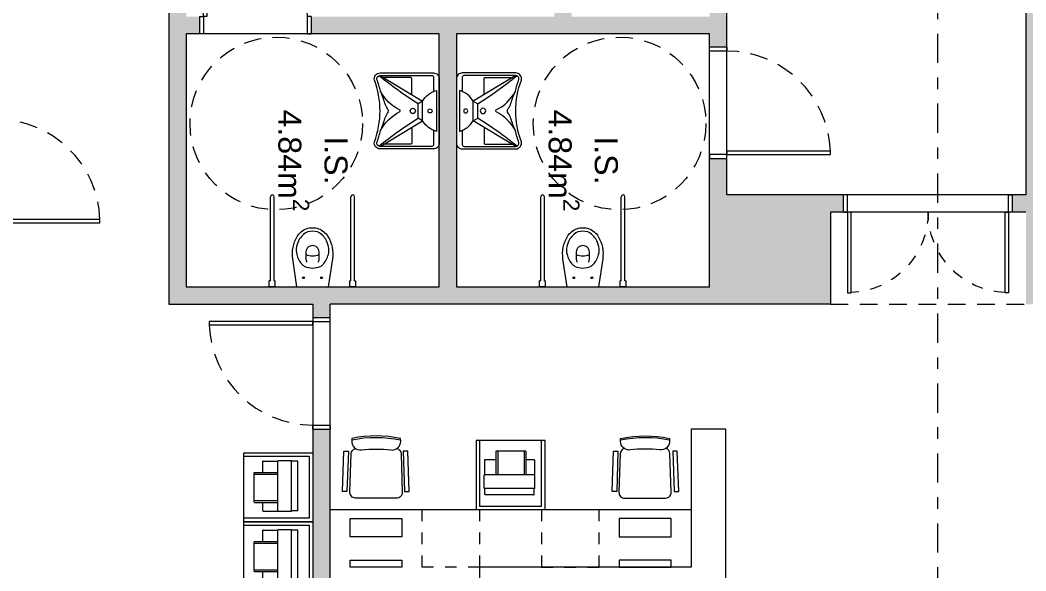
# Model space of a CAD drawing. Header units: metres. Extents: x 83 to 133, y -243 to -94.
# Drawn here: x 100.09 to 108.83, y -124.47 to -119.68 of the extents above; entities that cross this region are included whole.
import ezdxf

# ---------------------------------------------------------------- set-up
doc = ezdxf.new("R2010")
doc.units = ezdxf.units.M
for name, pattern in [('1317 PL Galeria Tectos _100_G_Exe$0$PROJECCAO', [0.225, 0.15, -0.075]), ('ACAD_ISO07W100', [3, 0, -3]), ('DASHDOT', [25.4, 12.7, -6.35, 0, -6.35]), ('HIDDEN', [2.325005, 1.550003, -0.775002]), ('HIDDEN2', [4.7625, 3.175, -1.5875])]:
    doc.linetypes.add(name, pattern=pattern)
doc.layers.get('0').update_dxf_attribs({"lineweight": 5})
for name, color, linetype, lineweight in [('ARQ Sanitários', 21, 'Continuous', 5), ('ARQ_Carpintarias', 6, 'Continuous', 5), ('ARQ_Legendas Auto', 41, 'Continuous', 5), ('ARQ_Mobiliario', 21, 'Continuous', 5), ('ARQ_Mobiliario GTS', 21, 'Continuous', 5), ('ARQ_Pladur', 1, 'Continuous', 5), ('ARQ_Tramas Pladur', 253, 'Continuous', 5), ('ARQ_Vista', 8, 'Continuous', 5), ('FOLHA', 15, 'Continuous', 5), ('PLADUR', 1, 'Continuous', 5), ('VISTA', 8, 'Continuous', 5)]:
    doc.layers.add(name, color=color, linetype=linetype, lineweight=lineweight)
doc.styles.get("Standard").update_dxf_attribs({"font": 'arial.ttf'})

# ---------------------------------------------------------------- blocks, each defined once
blk = doc.blocks.new('Arq Porta 90-flat98')
at = {"color": 0}
for points in [[(0, -0.15), (-0.9, -0.15), (-0.9, -0.18), (0, -0.18), (0, -0.15)], [(0, -0.15), (0.15, -0.15), (0.15, -0.115)], [(0, -0.115), (0, -0.15)], [(0, -1.05), (0.15, -1.05), (0.15, -1.085)], [(0, -1.085), (0, -1.05)]]:
    blk.add_lwpolyline(points, dxfattribs=at)
at = {"layer": 'ARQ_Pladur', "linetype": 'Continuous'}
for p, q in [((0, -0.115), (0.15, -0.115)), ((0, -1.085), (0.15, -1.085))]:
    blk.add_line(p, q, dxfattribs=at)
at = {"layer": 'ARQ_Vista', "linetype": 'HIDDEN', "ltscale": 0.1}
blk.add_arc((0.0004, -0.1491), 0.9009, 181.96589, 269.97616, dxfattribs=at)
blk = doc.blocks.new('Porta1400')
at = {"color": 0}
for points in [[(-0.7, 0.15), (-0.7, 0.85), (-0.67, 0.85), (-0.67, 0.15), (-0.7, 0.15)], [(0.7, 0.15), (0.7, 0.85), (0.67, 0.85), (0.67, 0.15), (0.7, 0.15)], [(-0.7, 0.15), (-0.7, 0), (-0.735, 0)], [(-0.735, 0.15), (-0.7, 0.15)], [(0.7, 0.15), (0.7, 0), (0.735, 0)], [(0.735, 0.15), (0.7, 0.15)]]:
    blk.add_lwpolyline(points, dxfattribs=at)
at = {"layer": 'ARQ_Pladur', "linetype": 'Continuous'}
for p, q in [((-0.735, 0.15), (-0.735, 0)), ((0.735, 0.15), (0.735, 0))]:
    blk.add_line(p, q, dxfattribs=at)
at = {"layer": 'VISTA', "linetype": 'HIDDEN2', "ltscale": 0.03}
for centre, start, end in [((-0.7, 0.15), 0, 87.54371), ((0.7, 0.15), 92.45629, 180)]:
    blk.add_arc(centre, 0.7, start, end, dxfattribs=at)
blk = doc.blocks.new('Sanit Lavatório def 1-flat6')
at = {"color": 0}
blk.add_line((0, 0.29), (0, 0.85), dxfattribs=at)
for points in [[(0, 0.85, -0.414214), (0.05, 0.9), (0.515, 0.9, -0.487295), (0.5635, 0.838, 0.181108), (0.5635, 0.302, -0.487295), (0.515, 0.24), (0.05, 0.24, -0.414214), (0, 0.29)], [(0.05, 0.7387), (0.05, 0.863, -0.414214), (0.065, 0.878), (0.515, 0.878, -0.475422), (0.5424, 0.8443, 0.034183), (0.5119, 0.7414, 0.028598), (0.4725, 0.6363, -0.064386), (0.4497, 0.5898, 0.181614), (0.4422, 0.57, 0.181614), (0.4497, 0.5502, -0.064386), (0.4725, 0.5037, 0.028598), (0.5119, 0.3986, 0.034183), (0.5424, 0.2957, -0.475422), (0.515, 0.262), (0.065, 0.262, -0.414214), (0.05, 0.277), (0.05, 0.4013)], [(0.5252, 0.8761, -0.030318), (0.1846, 0.6329), (0.1846, 0.5073, -0.029998), (0.5252, 0.2639)], [(0.24, 0.7123), (0.24, 0.85, -0.414214), (0.25, 0.86), (0.4851, 0.86)], [(0.5119, 0.7414, -0.158271), (0.3447, 0.579, 0.622729), (0.3447, 0.561, -0.158271), (0.5119, 0.3986)], [(0.24, 0.4277), (0.24, 0.29, 0.414214), (0.25, 0.28), (0.4851, 0.28)]]:
    blk.add_lwpolyline(points, format="xyb", dxfattribs=at)
for points in [[(0.515, 0.878), (0.145, 0.655), (0.1846, 0.6329)], [(0.515, 0.262), (0.145, 0.485), (0.1846, 0.5073)]]:
    blk.add_lwpolyline(points, dxfattribs=at)
blk.add_lwpolyline([(0.025, 0.7475, -0.193927), (0.145, 0.655), (0.145, 0.485, -0.193927), (0.025, 0.3925)], format="xyb", close=True, dxfattribs=at)
for centre, radius in [((0.08, 0.57), 0.0175), ((0.23, 0.57), 0.0235)]:
    blk.add_circle(centre, radius, dxfattribs=at)
blk = doc.blocks.new('A$C7EC95125')
at = {"color": 0}
for p, q in [((0, 0.324), (0, 0.376)), ((0, 0.376), (0.054, 0.376)), ((0.054, 0.366), (0.054, 0.376)), ((0.054, 0.366), (0.784, 0.366)), ((0, 0.324), (0.054, 0.324)), ((0.054, 0.334), (0.784, 0.334)), ((0.054, 0.334), (0.054, 0.324)), ((0, -0.376), (0, -0.324)), ((0, -0.324), (0.054, -0.324)), ((0.054, -0.334), (0.054, -0.324)), ((0.054, -0.334), (0.784, -0.334)), ((0, -0.376), (0.054, -0.376)), ((0.054, -0.366), (0.784, -0.366)), ((0.054, -0.366), (0.054, -0.376))]:
    blk.add_line(p, q, dxfattribs=at)
at = {"color": 0, "flags": 128}
for points in [[(0, 0.1352), (0.2439, 0.1727, -0.166536), (0.439, 0.1342, -0.071556), (0.48, 0.0979, -0.182179), (0.515, 0, -0.182179), (0.48, -0.0979, -0.071556), (0.439, -0.1342, -0.166536), (0.2439, -0.1727), (0, -0.1352)], [(0.2147, -0.047, 0.192582), (0.2397, -0.057), (0.3047, -0.057, 0.424665), (0.3597, 0, 0.424665), (0.3047, 0.057), (0.2397, 0.057, 0.192582), (0.2147, 0.047)], [(0.2816, 0.057, 0.111568), (0.2696, 0, 0.111568), (0.2816, -0.057)]]:
    blk.add_lwpolyline(points, format="xyb", dxfattribs=at)
blk.add_lwpolyline([(0.1643, 0, 0.087044), (0.1786, -0.0672, 0.099596), (0.1952, -0.0905, 0.134764), (0.2821, -0.1375, 0.113225), (0.3517, -0.1387, 0.075645), (0.4174, -0.1122, 0.083682), (0.4571, -0.0785, 0.182179), (0.485, -0.0005), (0.485, 0.0005, 0.182179), (0.4571, 0.0785, 0.083682), (0.4174, 0.1122, 0.075645), (0.3517, 0.1387, 0.113225), (0.2821, 0.1375, 0.134764), (0.1952, 0.0905, 0.099596), (0.1786, 0.0672, 0.087044)], format="xyb", close=True, dxfattribs=at)
at = {"color": 0}
for centre in [(0.0801, 0.0785), (0.0801, -0.0785)]:
    blk.add_circle(centre, 0.00745, dxfattribs=at)
for centre in [(0.784, 0.35), (0.784, -0.35)]:
    blk.add_arc(centre, 0.016, 270, 90, dxfattribs=at)
blk = doc.blocks.new('Mob BAU Módulo Impressora-flat7')
at = {"color": 0}
for p, q in [((-0.4336, 0.5048), (-0.4336, 0.4318)), ((-0.4316, 0.5068), (-0.3036, 0.5068)), ((-0.3036, 0.5078), (-0.3036, 0.5068)), ((-0.3036, 0.5068), (-0.3036, 0.0728)), ((-0.1856, 0.5098), (-0.3016, 0.5098)), ((-0.1836, 0.5078), (-0.1836, 0.5048)), ((-0.1836, 0.5048), (-0.1836, 0.0748)), ((-0.1306, 0.5048), (-0.1836, 0.5048)), ((-0.1286, 0.5028), (-0.1286, 0.0768)), ((-0.5086, 0.4298), (-0.5086, 0.4168)), ((-0.5086, 0.4168), (-0.5086, 0.1878)), ((-0.5086, 0.4168), (-0.3036, 0.4168)), ((-0.5066, 0.4318), (-0.4336, 0.4318)), ((-0.4336, 0.4318), (-0.3036, 0.4318)), ((-0.5086, 0.1878), (-0.5086, 0.1748)), ((-0.5086, 0.1878), (-0.3036, 0.1878)), ((-0.5066, 0.1728), (-0.4336, 0.1728)), ((-0.4336, 0.1728), (-0.3036, 0.1728)), ((-0.4336, 0.1728), (-0.4336, 0.0748)), ((-0.4316, 0.0728), (-0.3036, 0.0728)), ((-0.3036, 0.0728), (-0.3036, 0.0718)), ((-0.1856, 0.0698), (-0.3016, 0.0698)), ((-0.1836, 0.0748), (-0.1836, 0.0718)), ((-0.1306, 0.0748), (-0.1836, 0.0748))]:
    blk.add_line(p, q, dxfattribs=at)
blk.add_lwpolyline([(-0.6, 0), (0, 0), (0, 0.6), (-0.6, 0.6)], close=True, dxfattribs=at)
blk.add_lwpolyline([(-0.6, 0.03), (-0.03, 0.03), (-0.03, 0.57), (-0.6, 0.57)], dxfattribs=at)
for centre, start, end in [((-0.4316, 0.5048), 90.00029, 180.00029), ((-0.4316, 0.5048), 90.00029, 180.00029), ((-0.3016, 0.5078), 90.00029, 180.00029), ((-0.1856, 0.5078), 0.00029, 90.00029), ((-0.1306, 0.5028), 0.00029, 90.00029), ((-0.5066, 0.4298), 90.00029, 180.00029), ((-0.5066, 0.1748), 180.00029, 270.00029), ((-0.4316, 0.0748), 180.00029, 270.00029), ((-0.3016, 0.0718), 180.00029, 270.00029), ((-0.1856, 0.0718), 270.00029, 0.00029), ((-0.1306, 0.0768), 270.00029, 0.00029)]:
    blk.add_arc(centre, 0.002, start, end, dxfattribs=at)
blk = doc.blocks.new('Mob BAU Módulo Impressora-flat2')
at = {"color": 0}
for p, q in [((0.1286, 0.5028), (0.1286, 0.0768)), ((0.1306, 0.5048), (0.1836, 0.5048)), ((0.1836, 0.5078), (0.1836, 0.5048)), ((0.1836, 0.5048), (0.1836, 0.0748)), ((0.1856, 0.5098), (0.3016, 0.5098)), ((0.3036, 0.5078), (0.3036, 0.5068)), ((0.3036, 0.5068), (0.3036, 0.0728)), ((0.4316, 0.5068), (0.3036, 0.5068)), ((0.4336, 0.5048), (0.4336, 0.4318)), ((0.4336, 0.4318), (0.3036, 0.4318)), ((0.5086, 0.4168), (0.3036, 0.4168)), ((0.5066, 0.4318), (0.4336, 0.4318)), ((0.5086, 0.4298), (0.5086, 0.4168)), ((0.5086, 0.4168), (0.5086, 0.1878)), ((0.5086, 0.1878), (0.3036, 0.1878)), ((0.5086, 0.1878), (0.5086, 0.1748)), ((0.4336, 0.1728), (0.3036, 0.1728)), ((0.4336, 0.1728), (0.4336, 0.0748)), ((0.5066, 0.1728), (0.4336, 0.1728)), ((0.1306, 0.0748), (0.1836, 0.0748)), ((0.1836, 0.0748), (0.1836, 0.0718)), ((0.1856, 0.0698), (0.3016, 0.0698)), ((0.3036, 0.0728), (0.3036, 0.0718)), ((0.4316, 0.0728), (0.3036, 0.0728))]:
    blk.add_line(p, q, dxfattribs=at)
blk.add_lwpolyline([(0.6, 0), (0, 0), (0, 0.6), (0.6, 0.6)], close=True, dxfattribs=at)
blk.add_lwpolyline([(0.6, 0.03), (0.03, 0.03), (0.03, 0.57), (0.6, 0.57)], dxfattribs=at)
for centre, start, end in [((0.1306, 0.5028), 89.99971, 179.99971), ((0.1856, 0.5078), 89.99971, 179.99971), ((0.3016, 0.5078), 359.99971, 89.99971), ((0.4316, 0.5048), 359.99971, 89.99971), ((0.4316, 0.5048), 359.99971, 89.99971), ((0.5066, 0.4298), 359.99971, 89.99971), ((0.5066, 0.1748), 269.99971, 359.99971), ((0.1306, 0.0768), 179.99971, 269.99971), ((0.1856, 0.0718), 179.99971, 269.99971), ((0.3016, 0.0718), 269.99971, 359.99971), ((0.4316, 0.0748), 269.99971, 359.99971)]:
    blk.add_arc(centre, 0.002, start, end, dxfattribs=at)

msp = doc.modelspace()

# ---------------------------------------------------------------- hatches: boundary and pattern name
at = {"layer": 'ARQ_Tramas Pladur'}
h = msp.add_hatch(color=256, dxfattribs=at)
h.dxf.hatch_style = 1
h.paths.add_polyline_path([(97.7314, -121.4822), (97.7314, -121.1189), (97.7314, -121.2746)])
h.paths.add_polyline_path([(90.4314, -113.515), (90.4314, -112.5011), (90.2814, -112.5011), (90.2814, -113.515)], flags=17)
h.paths.add_polyline_path([(90.4314, -114.585), (90.4314, -114.485), (90.2814, -114.485), (90.2814, -114.585)], flags=16)
h.paths.add_polyline_path([(89.6826, -115.935), (89.6826, -116.085), (90.2814, -116.085), (90.2814, -115.935)], flags=17)
h.paths.add_polyline_path([(88.7126, -116.085), (88.7126, -115.935), (88.1314, -115.935), (88.1314, -117.9039), (88.2814, -117.9039), (88.2814, -116.085)], flags=17)
h.paths.add_polyline_path([(88.7126, -114.735), (88.7126, -114.585), (88.2814, -114.585), (88.2814, -112.6161), (88.1314, -112.6161), (88.1314, -114.735)], flags=17)
h.paths.add_polyline_path([(97.7314, -121.5203), (98.4314, -121.5202), (98.4314, -127.0133), (98.5814, -127.0133), (98.5814, -121.7189), (98.7314, -121.7189), (98.7314, -127.0133), (102.7814, -127.0133), (102.7814, -123.2361), (102.6314, -123.2361), (102.6314, -125.0133), (101.9164, -125.0133), (101.9164, -125.1633), (102.6314, -125.1633), (102.6314, -126.8633), (98.8814, -126.8633), (98.8814, -125.1633), (100.9464, -125.1633), (100.9464, -125.0133), (98.8814, -125.0133), (98.8814, -121.7189), (99.8814, -121.7189), (99.8814, -121.4789), (99.7314, -121.4789), (99.7314, -121.5689), (98.5814, -121.5689), (98.5814, -121.3695), (97.7314, -121.3695)])
h.paths.add_polyline_path([(97.5814, -120.6364), (97.7314, -120.6364), (97.7314, -120.4189), (99.7314, -120.4189), (99.7314, -120.5089), (99.8814, -120.5089), (99.8814, -120.1539), (99.7314, -120.1539), (99.7314, -120.2689), (97.7314, -120.2689), (97.7314, -118.1689), (99.7314, -118.1689), (99.7314, -119.1839), (99.8814, -119.1839), (99.8814, -118.0189), (99.2814, -118.0189), (99.2814, -115.9189), (99.8814, -115.9189), (99.8814, -115.6539), (99.7314, -115.6539), (99.7314, -115.7689), (97.7314, -115.7689), (97.7314, -113.8011), (99.7314, -113.8011), (99.7314, -114.6839), (99.8814, -114.6839), (99.8814, -113.6511), (99.2814, -113.6511), (99.2814, -112.6511), (99.8814, -112.6511), (99.8814, -112.3861), (99.7314, -112.3861), (99.7314, -112.5011), (97.7314, -112.5011), (97.7314, -110.3011), (99.7314, -110.3011), (99.7314, -111.4161), (99.8814, -111.4161), (99.8814, -111.3011), (100.1464, -111.3011), (100.1464, -111.1511), (99.8814, -111.1511), (99.8814, -110.1511), (97.4664, -110.1511), (97.4664, -110.3011), (97.5814, -110.3011), (97.5814, -112.3511), (94.4314, -112.3511), (94.4314, -110.3011), (96.4964, -110.3011), (96.4964, -110.1511), (94.4314, -110.1511), (94.2814, -110.1511), (94.2814, -112.3511), (88.2814, -112.3511), (88.2814, -108.3511), (92.9464, -108.3511), (92.9464, -108.2011), (91.1314, -108.2011), (91.1314, -104.0011), (91.2464, -104.0011), (91.2464, -103.8511), (91.1314, -103.8511), (91.1314, -102.6511), (91.2464, -102.6511), (91.2464, -102.5011), (88.1314, -102.5011), (88.1314, -103.3011), (88.0664, -103.3011), (88.0664, -103.4511), (88.1314, -103.4511), (88.1314, -104.3951), (88.2814, -104.3951), (88.2814, -102.6511), (90.9814, -102.6511), (90.9814, -108.2011), (88.2814, -108.2011), (88.2814, -105.3651), (88.1314, -105.3651), (88.1314, -112.6161), (88.2814, -112.6161), (88.2814, -112.5011), (94.1814, -112.5011), (94.1814, -113.0161), (94.3314, -113.0161), (94.3314, -112.5011), (97.5814, -112.5011), (97.5814, -112.6511), (99.1314, -112.6511), (99.1314, -113.6511), (97.5814, -113.6511), (97.5814, -115.1189), (94.3314, -115.1189), (94.3314, -113.9861), (94.1814, -113.9861), (94.1814, -115.935), (93.2814, -115.935), (93.2814, -114.585), (89.6826, -114.585), (89.6826, -114.735), (90.2814, -114.735), (90.2814, -116.085), (90.4314, -116.085), (90.4314, -114.735), (93.1314, -114.735), (93.1314, -116.9339), (93.2814, -116.9339), (93.2814, -116.085), (94.3314, -116.085), (94.3314, -115.2689), (97.5814, -115.2689), (97.5814, -115.9189), (99.1314, -115.9189), (99.1314, -118.0189), (93.2814, -118.0189), (93.2814, -117.9039), (93.1314, -117.9039), (93.1314, -118.0189), (88.2814, -118.0189), (88.2814, -117.9039), (88.1314, -117.9039), (88.1314, -118.1689), (88.2814, -118.1689), (91.4814, -118.1689), (91.6314, -118.1689), (97.5814, -118.1689)])
h = msp.add_hatch(color=256, dxfattribs=at)
h.dxf.hatch_style = 1
h.paths.add_polyline_path([(113.3814, -112.8511), (113.3814, -112.9661), (113.5314, -112.9661), (113.5314, -112.5861), (113.3814, -112.5861), (113.3814, -112.7011), (108.9814, -112.7011), (108.9814, -109.7511), (112.7314, -109.7511), (112.7314, -110.9511), (113.3814, -110.9511), (113.3814, -111.6161), (113.5314, -111.6161), (113.5314, -110.8011), (112.8814, -110.8011), (112.8814, -108.5511), (113.5314, -108.5511), (113.5314, -107.7361), (113.3814, -107.7361), (113.3814, -108.4011), (112.7314, -108.4011), (112.7314, -109.6011), (108.9814, -109.6011), (108.9814, -106.6511), (113.3814, -106.6511), (113.3814, -106.7661), (113.5314, -106.7661), (113.5314, -106.5011), (111.2764, -106.5011), (111.2764, -106.4361), (111.1264, -106.4361), (111.1264, -106.5011), (108.8314, -106.5011), (108.8314, -121.2011), (108.7164, -121.2011), (108.7164, -121.3511), (108.8314, -121.3511), (108.8314, -122.1511), (112.6814, -122.1511), (112.6814, -121.4511), (113.3814, -121.4511), (113.3814, -122.1511), (113.5314, -122.1511), (113.5314, -120.5511), (113.6464, -120.5511), (113.6464, -120.4011), (113.5314, -120.4011), (113.5314, -120.1361), (113.3814, -120.1361), (113.3814, -121.3011), (112.5314, -121.3011), (112.5314, -122.0011), (108.9814, -122.0011), (108.9814, -119.0511), (113.3814, -119.0511), (113.3814, -119.1661), (113.5314, -119.1661), (113.5314, -118.7861), (113.3814, -118.7861), (113.3814, -118.9011), (108.9814, -118.9011), (108.9814, -115.9511), (112.7314, -115.9511), (112.7314, -117.1511), (113.3814, -117.1511), (113.3814, -117.8161), (113.5314, -117.8161), (113.5314, -117.0011), (112.8814, -117.0011), (112.8814, -114.7511), (113.5314, -114.7511), (113.5314, -113.9361), (113.3814, -113.9361), (113.3814, -114.6011), (112.7314, -114.6011), (112.7314, -115.8011), (108.9814, -115.8011), (108.9814, -112.8511)])
h = msp.add_hatch(color=256, dxfattribs=at)
h.dxf.hatch_style = 1
h.paths.add_polyline_path([(107.1314, -122.1511), (107.1314, -121.3511), (107.2464, -121.3511), (107.2464, -121.2011), (106.2314, -121.2011), (106.2314, -120.8861), (106.0814, -120.8861), (106.0814, -122.0011), (103.8814, -122.0011), (103.8814, -119.8011), (106.0814, -119.8011), (106.0814, -119.9161), (106.2314, -119.9161), (106.2314, -119.3028), (106.0814, -119.3028), (106.0814, -119.6511), (104.8814, -119.6511), (104.8814, -119.5361), (104.7314, -119.5361), (104.7314, -119.6511), (102.6164, -119.6511), (102.6164, -119.8011), (103.6464, -119.8011), (103.7314, -119.8011), (103.7314, -122.0011), (101.5314, -122.0011), (101.5314, -119.8011), (101.6464, -119.8011), (101.6464, -119.6511), (101.5314, -119.6511), (101.5314, -119.5361), (101.3814, -119.5361), (101.3814, -122.1511), (102.6314, -122.1511), (102.6314, -122.2661), (102.7814, -122.2661), (102.7814, -122.1511)])

# ---------------------------------------------------------------- linework, layer by layer
at = {"layer": 'ARQ Sanitários', "linetype": '1317 PL Galeria Tectos _100_G_Exe$0$PROJECCAO'}
for centre in [(102.3143, -120.5801, 0), (105.2985, -120.5801, 0)]:
    msp.add_circle(centre, 0.75, dxfattribs=at)
at = {"layer": 'ARQ_Mobiliario', "linetype": 'Continuous', "flags": 128}
for points in [[(106.2214, -123.2361), (105.9214, -123.2361), (105.9214, -124.4361), (104.0814, -124.4361), (104.0814, -124.7361), (106.2214, -124.7361), (106.2214, -123.2361)], [(104.3075, -124.9361), (102.7814, -124.9361), (102.7814, -123.9361), (105.9214, -123.9361)]]:
    msp.add_lwpolyline(points, dxfattribs=at)
at = {"layer": 'ARQ_Mobiliario'}
for points in [[(102.9705, -123.3172), (102.9697, -123.3401, 0.46106), (103.0537, -123.4172, -0.062207), (103.3111, -123.4179, 0.46106), (103.3956, -123.3412), (103.3949, -123.3184, 0.102212)], [(105.7322, -123.3172), (105.733, -123.3401, -0.46106), (105.649, -123.4172, 0.062207), (105.3916, -123.4179, -0.46106), (105.3071, -123.3412), (105.3078, -123.3184, -0.102212)]]:
    msp.add_lwpolyline(points, format="xyb", close=True, dxfattribs=at)
for points in [[(102.889, -123.7778), (102.9018, -123.4275), (102.9418, -123.4276), (102.929, -123.7779)], [(103.469, -123.7793), (103.458, -123.4289), (103.418, -123.4288), (103.429, -123.7792)], [(105.2337, -123.7793), (105.2447, -123.4289), (105.2847, -123.4288), (105.2737, -123.7792)], [(105.8137, -123.7778), (105.8009, -123.4275), (105.7609, -123.4276), (105.7737, -123.7779)]]:
    msp.add_lwpolyline(points, close=True, dxfattribs=at)
for points in [[(103.3632, -123.4052, -0.320836), (103.3989, -123.4511), (103.4091, -123.7839, -0.430564), (103.359, -123.8366), (103.0037, -123.8356, -0.430564), (102.9539, -123.7827), (102.9658, -123.45, -0.320836), (103.0017, -123.4043)], [(105.3395, -123.4052, 0.320836), (105.3038, -123.4511), (105.2937, -123.7839, 0.430564), (105.3437, -123.8366), (105.699, -123.8356, 0.430564), (105.7488, -123.7827), (105.737, -123.45, 0.320836), (105.701, -123.4043)]]:
    msp.add_lwpolyline(points, format="xyb", dxfattribs=at)
at = {"layer": 'ARQ_Mobiliario', "linetype": 'ACAD_ISO07W100', "ltscale": 0.01}
for points in [[(104.0814, -123.9361), (104.0814, -124.4361), (103.5814, -124.4361), (103.5814, -123.9361)], [(104.0814, -123.9361), (104.0814, -124.4361), (103.5814, -124.4361), (103.5814, -123.9361)], [(104.6214, -123.9361), (104.6214, -124.4361), (105.1214, -124.4361), (105.1214, -123.9361)]]:
    msp.add_lwpolyline(points, dxfattribs=at)
at = {"layer": 'ARQ_Mobiliario'}
for points in [[(103.4064, -124.0122), (103.4064, -124.1722), (102.9564, -124.1722), (102.9564, -124.0122), (103.4064, -124.0122)], [(103.4064, -124.0122), (103.4064, -124.1722), (102.9564, -124.1722), (102.9564, -124.0122), (103.4064, -124.0122)], [(105.2964, -124.0122), (105.2964, -124.1722), (105.7464, -124.1722), (105.7464, -124.0122), (105.2964, -124.0122)], [(105.2964, -124.0122), (105.2964, -124.1722), (105.7464, -124.1722), (105.7464, -124.0122), (105.2964, -124.0122)], [(103.4064, -124.3761), (103.4064, -124.4361), (102.9564, -124.4361), (102.9564, -124.3761), (103.4064, -124.3761)], [(103.4064, -124.3761), (103.4064, -124.4361), (102.9564, -124.4361), (102.9564, -124.3761), (103.4064, -124.3761)], [(105.2964, -124.3761), (105.2964, -124.4361), (105.7464, -124.4361), (105.7464, -124.3761), (105.2964, -124.3761)], [(105.2964, -124.3761), (105.2964, -124.4361), (105.7464, -124.4361), (105.7464, -124.3761), (105.2964, -124.3761)]]:
    msp.add_lwpolyline(points, dxfattribs=at)
for centre, start, end in [((103.18, -124.3415), 77.93608, 101.76325), ((105.5227, -124.3415), 78.23675, 102.06392)]:
    msp.add_arc(centre, 1.0304, start, end, dxfattribs=at)
at = {"layer": 'ARQ_Mobiliario GTS'}
for points in [[(102.9705, -123.3172), (102.9697, -123.3401, 0.46106), (103.0537, -123.4172, -0.062207), (103.3111, -123.4179, 0.46106), (103.3956, -123.3412), (103.3949, -123.3184, 0.102212)], [(105.7322, -123.3172), (105.733, -123.3401, -0.46106), (105.649, -123.4172, 0.062207), (105.3916, -123.4179, -0.46106), (105.3071, -123.3412), (105.3078, -123.3184, -0.102212)]]:
    msp.add_lwpolyline(points, format="xyb", close=True, dxfattribs=at)
for points in [[(102.889, -123.7778), (102.9018, -123.4275), (102.9418, -123.4276), (102.929, -123.7779)], [(103.469, -123.7793), (103.458, -123.4289), (103.418, -123.4288), (103.429, -123.7792)], [(105.2337, -123.7793), (105.2447, -123.4289), (105.2847, -123.4288), (105.2737, -123.7792)], [(105.8137, -123.7778), (105.8009, -123.4275), (105.7609, -123.4276), (105.7737, -123.7779)]]:
    msp.add_lwpolyline(points, close=True, dxfattribs=at)
for points in [[(103.3632, -123.4052, -0.320836), (103.3989, -123.4511), (103.4091, -123.7839, -0.430564), (103.359, -123.8366), (103.0037, -123.8356, -0.430564), (102.9539, -123.7827), (102.9658, -123.45, -0.320836), (103.0017, -123.4043)], [(105.3395, -123.4052, 0.320836), (105.3038, -123.4511), (105.2937, -123.7839, 0.430564), (105.3437, -123.8366), (105.699, -123.8356, 0.430564), (105.7488, -123.7827), (105.737, -123.45, 0.320836), (105.701, -123.4043)]]:
    msp.add_lwpolyline(points, format="xyb", dxfattribs=at)
for centre, start, end in [((103.18, -124.3415), 77.93608, 101.76325), ((105.5227, -124.3415), 78.23675, 102.06392)]:
    msp.add_arc(centre, 1.0304, start, end, dxfattribs=at)
at = {"layer": 'FOLHA', "linetype": 'DASHDOT', "ltscale": 0.02}
msp.add_line((108.0657, -150.4538), (108.0657, -97.7938), dxfattribs=at)
at = {"layer": 'PLADUR'}
for p, q in [((108.8314, -121.3511), (107.1314, -121.3511)), ((107.1314, -121.3511), (107.1314, -122.1511)), ((107.1314, -122.1511), (102.7814, -122.1511)), ((102.7814, -127.0133), (102.7814, -122.1511))]:
    msp.add_line(p, q, dxfattribs=at)
at = {"layer": 'PLADUR', "linetype": 'HIDDEN', "ltscale": 0.1}
msp.add_line((107.1314, -122.1511), (108.8314, -122.1511), dxfattribs=at)
at = {"layer": 'PLADUR'}
msp.add_lwpolyline([(107.825, -100.7011), (108.8314, -100.7011), (108.8314, -104.9011), (111.1264, -104.9011), (111.1264, -106.5011), (108.8314, -106.5011), (108.8314, -121.2011), (106.2314, -121.2011), (106.2314, -110.1511), (105.4314, -110.1511), (105.4314, -108.3511), (107.0314, -108.3511), (107.0314, -102.5011), (95.9814, -102.5011)], dxfattribs=at)
for points in [[(102.6314, -122.1511), (102.6314, -125.0133), (98.8814, -125.0133), (98.8814, -121.7189), (99.8814, -121.7189), (99.8814, -118.0189), (99.2814, -118.0189), (99.2814, -115.9189), (99.8814, -115.9189), (99.8814, -113.6511), (99.2814, -113.6511), (99.2814, -112.6511), (99.8814, -112.6511), (99.8814, -111.3011), (101.3814, -111.3011), (101.3814, -122.1511)], [(103.7314, -122.0011), (103.7314, -119.8011), (101.5314, -119.8011), (101.5314, -122.0011)], [(106.0814, -122.0011), (106.0814, -119.8011), (103.8814, -119.8011), (103.8814, -122.0011)]]:
    msp.add_lwpolyline(points, close=True, dxfattribs=at)

# ---------------------------------------------------------------- block references
at = {"layer": 'ARQ Sanitários'}
for name, p, rotation in [('Sanit Lavatório def 1-flat6', (103.7314, -119.9011), 180), ('A$C7EC95125', (102.6294, -122.0011), 90), ('A$C7EC95125', (104.9794, -122.0011), 90)]:
    msp.add_blockref(name, p, dxfattribs=dict(at, rotation=rotation))
at = {"layer": 'ARQ Sanitários', "xscale": -1, "rotation": 180}
msp.add_blockref('Sanit Lavatório def 1-flat6', (103.8814, -119.9011), dxfattribs=at)
at = {"layer": 'ARQ_Carpintarias', "xscale": -1, "rotation": 90}
msp.add_blockref('Arq Porta 90-flat98', (101.5314, -119.6511), dxfattribs=at)
at = {"layer": 'ARQ_Carpintarias', "rotation": 180}
for p in [(106.2314, -121.0011), (99.8814, -121.5939)]:
    msp.add_blockref('Arq Porta 90-flat98', p, dxfattribs=at)
at = {"layer": 'ARQ_Carpintarias', "linetype": 'Continuous', "xscale": -1, "rotation": 180}
msp.add_blockref('Porta1400', (107.9814, -121.2011), dxfattribs=at)
at = {"layer": 'ARQ_Carpintarias'}
msp.add_blockref('Arq Porta 90-flat98', (102.6314, -122.1511), dxfattribs=at)
at = {"layer": 'ARQ_Mobiliario'}
for name, p, rotation in [('Mob BAU Módulo Impressora-flat7', (104.0514, -123.9361), 270), ('Mob BAU Módulo Impressora-flat2', (102.6314, -123.4414), 180), ('Mob BAU Módulo Impressora-flat2', (102.6314, -124.0414), 180)]:
    msp.add_blockref(name, p, dxfattribs=dict(at, rotation=rotation))

# ---------------------------------------------------------------- texts
at = {"layer": 'ARQ_Legendas Auto', "char_height": 0.2, "width": 1.3, "attachment_point": 5, "rotation": 270}
for insert in [(102.6314, -120.9011), (104.9814, -120.9011)]:
    msp.add_mtext('\\A1;I.S.\\P4.84m{\\H0.7x;\\S2^ ;}', dxfattribs=dict(at, insert=insert))

doc.saveas('drawing.dxf')
